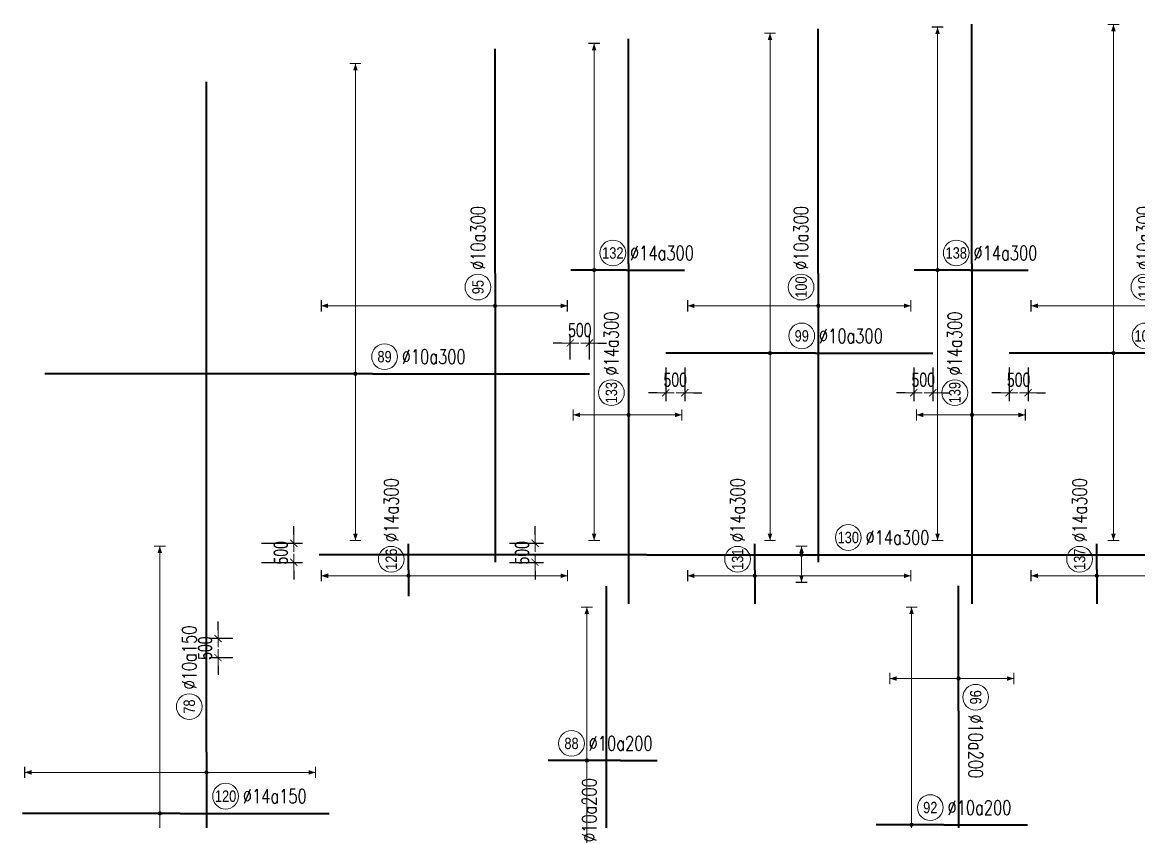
# Model space of a CAD drawing. Header units: millimetres. Extents: x -179076 to 505271, y -26127 to 124331.
# Drawn here: x 29840 to 59096, y 58000 to 78959 of the extents above; entities that cross this region are included whole.
import ezdxf
from ezdxf.enums import TextEntityAlignment as Align

# ---------------------------------------------------------------- set-up
doc = ezdxf.new("R2010")
doc.units = ezdxf.units.MM
doc.layers.get('0').update_dxf_attribs({"lineweight": 20})
doc.layers.get('Defpoints').update_dxf_attribs({"color": 151, "lineweight": 9})
for name, color, linetype, lineweight in [('NDC_S_DIM', 1, 'Continuous', 15), ('NDC_S_REBAR', 4, 'Continuous', 35), ('NDC_S_VN TEXT', 7, 'Continuous', 20)]:
    doc.layers.add(name, color=color, linetype=linetype, lineweight=lineweight)
doc.styles.add('ARIAL', font='arial.ttf', dxfattribs={"width": 0.8})
doc.styles.add('NDC_DIM', font='', dxfattribs={"width": 0.75})
doc.styles.add('NDC_EN TXT', font='romans.shx', dxfattribs={"width": 0.8})
doc.styles.get('NDC_DIM').set_extended_font_data('Dotum')
doc.dimstyles.new('NDC_dim_150', dxfattribs={"dimscale": 150, "dimtxt": 2.5, "dimasz": 1.5, "dimexe": 1.5, "dimexo": 2.5, "dimgap": 1, "dimtad": 1, "dimdec": 0, "dimzin": 0, "dimdsep": 46, "dimtxsty": 'NDC_DIM', "dimblk": 'DIMMARK', "dimcen": 0.09, "dimdle": 1.2, "dimclrd": 1, "dimclre": 1, "dimclrt": 3, "dimadec": 0, "dimazin": 0, "dimtfac": 1, "dimtdec": 0, "dimtix": 1, "dimtofl": 0, "dimtmove": 0, "dimatfit": 3, "dimfxl": 8, "dimfxlon": 1, "dimtolj": 1, "dimtzin": 0, "dimarcsym": 0})

# ---------------------------------------------------------------- blocks, each defined once
blk = doc.blocks.new('DIMMARK')
at = {"layer": 'NDC_S_DIM', "color": 1}
blk.add_line((-1.5, 0), (1, 0), dxfattribs=at)
at = {"layer": 'NDC_S_DIM', "color": 2, "const_width": 0.1}
blk.add_lwpolyline([(-0.42, -0.42), (0.42, 0.42)], dxfattribs=at)
blk = doc.blocks.new('*D213')
at = {"layer": 'Defpoints', "color": 0, "transparency": 16777216}
for p in [(44700, 70550), (44200, 69743), (44700, 69743)]:
    blk.add_point(p, dxfattribs=at)
at = {"layer": 'NDC_S_DIM', "color": 1, "lineweight": -2, "transparency": 16777216}
for p, q in [((43975, 70550), (43750, 70550)), ((44200, 70118), (44200, 70775)), ((44700, 70118), (44700, 70775)), ((44925, 70550), (45150, 70550))]:
    blk.add_line(p, q, dxfattribs=at)
at = {"layer": 'NDC_S_DIM', "color": 1, "lineweight": -2, "transparency": 16777216, "xscale": 225, "yscale": 225, "zscale": 225}
blk.add_blockref('DIMMARK', (44200, 70550), dxfattribs=at)
at = {"layer": 'NDC_S_DIM', "color": 1, "lineweight": -2, "transparency": 16777216, "xscale": 225, "yscale": 225, "zscale": 225, "rotation": 180}
blk.add_blockref('DIMMARK', (44700, 70550), dxfattribs=at)
at = {"layer": 'NDC_S_DIM', "color": 3, "transparency": 16777216, "insert": (44450, 70888), "char_height": 375, "attachment_point": 5, "style": 'NDC_DIM'}
blk.add_mtext('\\A1;500', dxfattribs=at)
blk = doc.blocks.new('*D214')
at = {"layer": 'Defpoints', "color": 0, "transparency": 16777216}
for p in [(46700, 70287), (47200, 70287), (47200, 69247)]:
    blk.add_point(p, dxfattribs=at)
at = {"layer": 'NDC_S_DIM', "color": 1, "lineweight": -2, "transparency": 16777216}
for p, q in [((46700, 69912), (46700, 69022)), ((47200, 69912), (47200, 69022)), ((46475, 69247), (46250, 69247)), ((47425, 69247), (47650, 69247))]:
    blk.add_line(p, q, dxfattribs=at)
at = {"layer": 'NDC_S_DIM', "color": 1, "lineweight": -2, "transparency": 16777216, "xscale": 225, "yscale": 225, "zscale": 225}
blk.add_blockref('DIMMARK', (46700, 69247), dxfattribs=at)
at = {"layer": 'NDC_S_DIM', "color": 1, "lineweight": -2, "transparency": 16777216, "xscale": 225, "yscale": 225, "zscale": 225, "rotation": 180}
blk.add_blockref('DIMMARK', (47200, 69247), dxfattribs=at)
at = {"layer": 'NDC_S_DIM', "color": 3, "transparency": 16777216, "insert": (46950, 69585), "char_height": 375, "attachment_point": 5, "style": 'NDC_DIM'}
blk.add_mtext('\\A1;500', dxfattribs=at)
blk = doc.blocks.new('*D215')
at = {"layer": 'Defpoints', "color": 0, "transparency": 16777216}
for p in [(53200, 70287), (53700, 70287), (53200, 69247)]:
    blk.add_point(p, dxfattribs=at)
at = {"layer": 'NDC_S_DIM', "color": 1, "lineweight": -2, "transparency": 16777216}
for p, q in [((53200, 69912), (53200, 69022)), ((53700, 69912), (53700, 69022)), ((52975, 69247), (52750, 69247)), ((53925, 69247), (54150, 69247))]:
    blk.add_line(p, q, dxfattribs=at)
at = {"layer": 'NDC_S_DIM', "color": 1, "lineweight": -2, "transparency": 16777216, "xscale": 225, "yscale": 225, "zscale": 225}
blk.add_blockref('DIMMARK', (53200, 69247), dxfattribs=at)
at = {"layer": 'NDC_S_DIM', "color": 1, "lineweight": -2, "transparency": 16777216, "xscale": 225, "yscale": 225, "zscale": 225, "rotation": 180}
blk.add_blockref('DIMMARK', (53700, 69247), dxfattribs=at)
at = {"layer": 'NDC_S_DIM', "color": 3, "transparency": 16777216, "insert": (53450, 69585), "char_height": 375, "attachment_point": 5, "style": 'NDC_DIM'}
blk.add_mtext('\\A1;500', dxfattribs=at)
blk = doc.blocks.new('*D216')
at = {"layer": 'Defpoints', "color": 0, "transparency": 16777216}
for p in [(55700, 70287), (56200, 70287), (56200, 69247)]:
    blk.add_point(p, dxfattribs=at)
at = {"layer": 'NDC_S_DIM', "color": 1, "lineweight": -2, "transparency": 16777216}
for p, q in [((55700, 69912), (55700, 69022)), ((56200, 69912), (56200, 69022)), ((55475, 69247), (55250, 69247)), ((56425, 69247), (56650, 69247))]:
    blk.add_line(p, q, dxfattribs=at)
at = {"layer": 'NDC_S_DIM', "color": 1, "lineweight": -2, "transparency": 16777216, "xscale": 225, "yscale": 225, "zscale": 225}
blk.add_blockref('DIMMARK', (55700, 69247), dxfattribs=at)
at = {"layer": 'NDC_S_DIM', "color": 1, "lineweight": -2, "transparency": 16777216, "xscale": 225, "yscale": 225, "zscale": 225, "rotation": 180}
blk.add_blockref('DIMMARK', (56200, 69247), dxfattribs=at)
at = {"layer": 'NDC_S_DIM', "color": 3, "transparency": 16777216, "insert": (55950, 69585), "char_height": 375, "attachment_point": 5, "style": 'NDC_DIM'}
blk.add_mtext('\\A1;500', dxfattribs=at)
blk = doc.blocks.new('*D233')
at = {"layer": 'Defpoints', "color": 0, "transparency": 16777216}
for p in [(42230, 65300), (43277, 65300), (42230, 64800)]:
    blk.add_point(p, dxfattribs=at)
at = {"layer": 'NDC_S_DIM', "color": 1, "lineweight": -2, "transparency": 16777216}
for p, q in [((43277, 65525), (43277, 65750)), ((42605, 65300), (43502, 65300)), ((42605, 64800), (43502, 64800)), ((43277, 64575), (43277, 64350))]:
    blk.add_line(p, q, dxfattribs=at)
at = {"layer": 'NDC_S_DIM', "color": 1, "lineweight": -2, "transparency": 16777216, "xscale": 225, "yscale": 225, "zscale": 225}
for p, rotation in [((43277, 65300), 270), ((43277, 64800), 90)]:
    blk.add_blockref('DIMMARK', p, dxfattribs=dict(at, rotation=rotation))
at = {"layer": 'NDC_S_DIM', "color": 3, "transparency": 16777216, "insert": (42939, 65050), "char_height": 375, "attachment_point": 5, "rotation": 90, "style": 'NDC_DIM'}
blk.add_mtext('\\A1;500', dxfattribs=at)
blk = doc.blocks.new('*D239')
at = {"layer": 'Defpoints', "color": 0, "transparency": 16777216}
for p in [(35734, 62800), (34969, 62300), (35734, 62300)]:
    blk.add_point(p, dxfattribs=at)
at = {"layer": 'NDC_S_DIM', "color": 1, "lineweight": -2, "transparency": 16777216}
for p, q in [((34969, 63025), (34969, 63250)), ((35359, 62800), (34744, 62800)), ((35359, 62300), (34744, 62300)), ((34969, 62075), (34969, 61850))]:
    blk.add_line(p, q, dxfattribs=at)
at = {"layer": 'NDC_S_DIM', "color": 1, "lineweight": -2, "transparency": 16777216, "xscale": 225, "yscale": 225, "zscale": 225}
for p, rotation in [((34969, 62800), 270), ((34969, 62300), 90)]:
    blk.add_blockref('DIMMARK', p, dxfattribs=dict(at, rotation=rotation))
at = {"layer": 'NDC_S_DIM', "color": 3, "transparency": 16777216, "insert": (34632, 62550), "char_height": 375, "attachment_point": 5, "rotation": 90, "style": 'NDC_DIM'}
blk.add_mtext('\\A1;500', dxfattribs=at)
blk = doc.blocks.new('*D241')
at = {"layer": 'Defpoints', "color": 0, "transparency": 16777216}
for p in [(35734, 65300), (35734, 64800), (36954, 64800)]:
    blk.add_point(p, dxfattribs=at)
at = {"layer": 'NDC_S_DIM', "color": 1, "lineweight": -2, "transparency": 16777216}
for p, q in [((36954, 65525), (36954, 65750)), ((36109, 65300), (37179, 65300)), ((36109, 64800), (37179, 64800)), ((36954, 64575), (36954, 64350))]:
    blk.add_line(p, q, dxfattribs=at)
at = {"layer": 'NDC_S_DIM', "color": 1, "lineweight": -2, "transparency": 16777216, "xscale": 225, "yscale": 225, "zscale": 225}
for p, rotation in [((36954, 65300), 270), ((36954, 64800), 90)]:
    blk.add_blockref('DIMMARK', p, dxfattribs=dict(at, rotation=rotation))
at = {"layer": 'NDC_S_DIM', "color": 3, "transparency": 16777216, "insert": (36617, 65050), "char_height": 375, "attachment_point": 5, "rotation": 90, "style": 'NDC_DIM'}
blk.add_mtext('\\A1;500', dxfattribs=at)
blk = doc.blocks.new('*U411')
h = blk.add_hatch(color=6)
edge = h.paths.add_edge_path()
edge.add_arc((27.07, 0), 0.3, 0, 360)
at = {"layer": 'NDC_S_DIM', "color": 8}
for q in [(27.07, 1.49), (27.07, -4.84)]:
    blk.add_line((27.07, 0), q, dxfattribs=at)
for points in [[(26.07, 1.49, 0.2, 0.2, 0), (28.07, 1.49, 0, 0, 0)], [(26.07, -4.84, 0.2, 0.2, 0), (28.07, -4.84, 0, 0, 0)]]:
    blk.add_lwpolyline(points, format="xyseb", dxfattribs=at)
at = {"layer": 'NDC_S_DIM'}
blk.add_circle((35.24, 3), 2.25, dxfattribs=at)
at = {"layer": 'NDC_S_DIM', "color": 6}
blk.add_circle((27.07, 0), 0.3, dxfattribs=at)
at = {"layer": 'NDC_S_DIM', "color": 8}
for points in [[(26.67, 0.29), (27.07, 1.49), (27.47, 0.29)], [(26.67, -3.64), (27.07, -4.84), (27.47, -3.64)]]:
    blk.add_solid(points, dxfattribs=at)
at = {"layer": 'NDC_S_REBAR'}
for p, q in [((0, 0), (-57.23, 0)), ((-57.23, 0), (-57.23, 0)), ((0, 0), (281, 0)), ((281, 0), (281, 0)), ((281, 0), (281, 0)), ((-57.23, 0), (-57.23, 0))]:
    blk.add_line(p, q, dxfattribs=at)
at = {"layer": 'NDC_S_VN TEXT', "style": 'ARIAL', "width": 0.8}
blk.add_attdef('KHT', text='', height=2, dxfattribs=at).set_placement((35.24, 3), align=Align.MIDDLE_CENTER)
at = {"layer": 'NDC_S_VN TEXT', "color": 3, "style": 'NDC_EN TXT', "width": 0.75}
blk.add_attdef('DKT', (38.24, 1.75), '', height=2.5, dxfattribs=at)
blk = doc.blocks.new('*U410')
h = blk.add_hatch(color=6)
edge = h.paths.add_edge_path()
edge.add_arc((-7.93, 0), 0.3, 0, 360)
at = {"layer": 'NDC_S_DIM', "color": 8}
for q in [(-7.93, 55.92), (-7.93, -32.75)]:
    blk.add_line((-7.93, 0), q, dxfattribs=at)
for points in [[(-8.93, 55.92, 0.2, 0.2, 0), (-6.93, 55.92, 0, 0, 0)], [(-8.93, -32.75, 0.2, 0.2, 0), (-6.93, -32.75, 0, 0, 0)]]:
    blk.add_lwpolyline(points, format="xyseb", dxfattribs=at)
at = {"layer": 'NDC_S_DIM'}
blk.add_circle((-2.39, 3), 2.25, dxfattribs=at)
at = {"layer": 'NDC_S_DIM', "color": 6}
blk.add_circle((-7.93, 0), 0.3, dxfattribs=at)
at = {"layer": 'NDC_S_DIM', "color": 8}
for points in [[(-8.33, 54.72), (-7.93, 55.92), (-7.53, 54.72)], [(-8.33, -31.55), (-7.93, -32.75), (-7.53, -31.55)]]:
    blk.add_solid(points, dxfattribs=at)
at = {"layer": 'NDC_S_REBAR'}
for p, q in [((0, 0), (-26.16, 0)), ((-26.16, 0), (-26.16, 0)), ((0, 0), (20.5, 0)), ((20.5, 0), (20.5, 0)), ((20.5, 0), (20.5, 0)), ((-26.16, 0), (-26.16, 0))]:
    blk.add_line(p, q, dxfattribs=at)
at = {"layer": 'NDC_S_VN TEXT', "style": 'ARIAL', "width": 0.8}
blk.add_attdef('KHT', text='', height=2, dxfattribs=at).set_placement((-2.39, 3), align=Align.MIDDLE_CENTER)
at = {"layer": 'NDC_S_VN TEXT', "color": 3, "style": 'NDC_EN TXT', "width": 0.75}
blk.add_attdef('DKT', (0.61, 1.75), '', height=2.5, dxfattribs=at)
blk = doc.blocks.new('*U409')
h = blk.add_hatch(color=6)
edge = h.paths.add_edge_path()
edge.add_arc((-7.93, 0), 0.3, 0, 360)
at = {"layer": 'NDC_S_DIM', "color": 8}
for q in [(-7.93, 57.44), (-7.93, -32.75)]:
    blk.add_line((-7.93, 0), q, dxfattribs=at)
for points in [[(-8.93, 57.44, 0.2, 0.2, 0), (-6.93, 57.44, 0, 0, 0)], [(-8.93, -32.75, 0.2, 0.2, 0), (-6.93, -32.75, 0, 0, 0)]]:
    blk.add_lwpolyline(points, format="xyseb", dxfattribs=at)
at = {"layer": 'NDC_S_DIM'}
blk.add_circle((-2.39, 3), 2.25, dxfattribs=at)
at = {"layer": 'NDC_S_DIM', "color": 6}
blk.add_circle((-7.93, 0), 0.3, dxfattribs=at)
at = {"layer": 'NDC_S_DIM', "color": 8}
for points in [[(-8.33, 56.24), (-7.93, 57.44), (-7.53, 56.24)], [(-8.33, -31.55), (-7.93, -32.75), (-7.53, -31.55)]]:
    blk.add_solid(points, dxfattribs=at)
at = {"layer": 'NDC_S_REBAR'}
for p, q in [((0, 0), (-26.16, 0)), ((-26.16, 0), (-26.16, 0)), ((0, 0), (20.5, 0)), ((20.5, 0), (20.5, 0)), ((20.5, 0), (20.5, 0)), ((-26.16, 0), (-26.16, 0))]:
    blk.add_line(p, q, dxfattribs=at)
at = {"layer": 'NDC_S_VN TEXT', "style": 'ARIAL', "width": 0.8}
blk.add_attdef('KHT', text='', height=2, dxfattribs=at).set_placement((-2.39, 3), align=Align.MIDDLE_CENTER)
at = {"layer": 'NDC_S_VN TEXT', "color": 3, "style": 'NDC_EN TXT', "width": 0.75}
blk.add_attdef('DKT', (0.61, 1.75), '', height=2.5, dxfattribs=at)
blk = doc.blocks.new('*U400')
h = blk.add_hatch(color=6)
edge = h.paths.add_edge_path()
edge.add_arc((-3.55, 0), 0.3, 0, 360)
at = {"layer": 'NDC_S_DIM', "color": 8}
for q in [(-3.55, 46.71), (-3.55, -49.62)]:
    blk.add_line((-3.55, 0), q, dxfattribs=at)
for points in [[(-4.55, 46.71, 0.2, 0.2, 0), (-2.55, 46.71, 0, 0, 0)], [(-4.55, -49.62, 0.2, 0.2, 0), (-2.55, -49.62, 0, 0, 0)]]:
    blk.add_lwpolyline(points, format="xyseb", dxfattribs=at)
at = {"layer": 'NDC_S_DIM'}
blk.add_circle((7.95, 3), 2.25, dxfattribs=at)
at = {"layer": 'NDC_S_DIM', "color": 6}
blk.add_circle((-3.55, 0), 0.3, dxfattribs=at)
at = {"layer": 'NDC_S_DIM', "color": 8}
for points in [[(-3.95, 45.51), (-3.55, 46.71), (-3.15, 45.51)], [(-3.95, -48.42), (-3.55, -49.62), (-3.15, -48.42)]]:
    blk.add_solid(points, dxfattribs=at)
at = {"layer": 'NDC_S_REBAR'}
for p, q in [((0, 0), (-27.56, 0)), ((-27.56, 0), (-27.56, 0)), ((0, 0), (26.07, 0)), ((26.07, 0), (26.07, 0)), ((26.07, 0), (26.07, 0)), ((-27.56, 0), (-27.56, 0))]:
    blk.add_line(p, q, dxfattribs=at)
at = {"layer": 'NDC_S_VN TEXT', "style": 'ARIAL', "width": 0.8}
blk.add_attdef('KHT', text='', height=2, dxfattribs=at).set_placement((7.95, 3), align=Align.MIDDLE_CENTER)
at = {"layer": 'NDC_S_VN TEXT', "color": 3, "style": 'NDC_EN TXT', "width": 0.75}
blk.add_attdef('DKT', (10.95, 1.75), '', height=2.5, dxfattribs=at)
blk = doc.blocks.new('*U399')
h = blk.add_hatch(color=6)
edge = h.paths.add_edge_path()
edge.add_arc((-5.66, 0), 0.3, 0, 360)
at = {"layer": 'NDC_S_DIM', "color": 8}
for q in [(-5.66, 39.63), (-5.66, -47.25)]:
    blk.add_line((-5.66, 0), q, dxfattribs=at)
for points in [[(-6.66, 39.63, 0.2, 0.2, 0), (-4.66, 39.63, 0, 0, 0)], [(-6.66, -47.25, 0.2, 0.2, 0), (-4.66, -47.25, 0, 0, 0)]]:
    blk.add_lwpolyline(points, format="xyseb", dxfattribs=at)
at = {"layer": 'NDC_S_DIM'}
blk.add_circle((-2.39, 3), 2.25, dxfattribs=at)
at = {"layer": 'NDC_S_DIM', "color": 6}
blk.add_circle((-5.66, 0), 0.3, dxfattribs=at)
at = {"layer": 'NDC_S_DIM', "color": 8}
for points in [[(-6.06, 38.43), (-5.66, 39.63), (-5.26, 38.43)], [(-6.06, -46.05), (-5.66, -47.25), (-5.26, -46.05)]]:
    blk.add_solid(points, dxfattribs=at)
at = {"layer": 'NDC_S_REBAR'}
for p, q in [((0, 0), (-9.73, 0)), ((-9.73, 0), (-9.73, 0)), ((0, 0), (10.15, 0)), ((10.15, 0), (10.15, 0)), ((10.15, 0), (10.15, 0)), ((-9.73, 0), (-9.73, 0))]:
    blk.add_line(p, q, dxfattribs=at)
at = {"layer": 'NDC_S_VN TEXT', "style": 'ARIAL', "width": 0.8}
blk.add_attdef('KHT', text='', height=2, dxfattribs=at).set_placement((-2.39, 3), align=Align.MIDDLE_CENTER)
at = {"layer": 'NDC_S_VN TEXT', "color": 3, "style": 'NDC_EN TXT', "width": 0.75}
blk.add_attdef('DKT', (0.61, 1.75), '', height=2.5, dxfattribs=at)
blk = doc.blocks.new('*U398')
h = blk.add_hatch(color=6)
edge = h.paths.add_edge_path()
edge.add_arc((-5.66, 0), 0.3, 0, 360)
at = {"layer": 'NDC_S_DIM', "color": 8}
for q in [(-5.66, 42.49), (-5.66, -47.25)]:
    blk.add_line((-5.66, 0), q, dxfattribs=at)
for points in [[(-6.66, 42.49, 0.2, 0.2, 0), (-4.66, 42.49, 0, 0, 0)], [(-6.66, -47.25, 0.2, 0.2, 0), (-4.66, -47.25, 0, 0, 0)]]:
    blk.add_lwpolyline(points, format="xyseb", dxfattribs=at)
at = {"layer": 'NDC_S_DIM'}
blk.add_circle((-2.39, 3), 2.25, dxfattribs=at)
at = {"layer": 'NDC_S_DIM', "color": 6}
blk.add_circle((-5.66, 0), 0.3, dxfattribs=at)
at = {"layer": 'NDC_S_DIM', "color": 8}
for points in [[(-6.06, 41.29), (-5.66, 42.49), (-5.26, 41.29)], [(-6.06, -46.05), (-5.66, -47.25), (-5.26, -46.05)]]:
    blk.add_solid(points, dxfattribs=at)
at = {"layer": 'NDC_S_REBAR'}
for p, q in [((0, 0), (-9.73, 0)), ((-9.73, 0), (-9.73, 0)), ((0, 0), (10.15, 0)), ((10.15, 0), (10.15, 0)), ((10.15, 0), (10.15, 0)), ((-9.73, 0), (-9.73, 0))]:
    blk.add_line(p, q, dxfattribs=at)
at = {"layer": 'NDC_S_VN TEXT', "style": 'ARIAL', "width": 0.8}
blk.add_attdef('KHT', text='', height=2, dxfattribs=at).set_placement((-2.39, 3), align=Align.MIDDLE_CENTER)
at = {"layer": 'NDC_S_VN TEXT', "color": 3, "style": 'NDC_EN TXT', "width": 0.75}
blk.add_attdef('DKT', (0.61, 1.75), '', height=2.5, dxfattribs=at)
blk = doc.blocks.new('*U391')
h = blk.add_hatch(color=6)
edge = h.paths.add_edge_path()
edge.add_arc((-3.55, 0), 0.3, 0, 360)
at = {"layer": 'NDC_S_DIM', "color": 8}
for q in [(-3.55, 31.75), (-3.55, -19.06)]:
    blk.add_line((-3.55, 0), q, dxfattribs=at)
for points in [[(-4.55, 31.75, 0.2, 0.2, 0), (-2.55, 31.75, 0, 0, 0)], [(-4.55, -19.06, 0.2, 0.2, 0), (-2.55, -19.06, 0, 0, 0)]]:
    blk.add_lwpolyline(points, format="xyseb", dxfattribs=at)
at = {"layer": 'NDC_S_DIM'}
blk.add_circle((7.95, 3), 2.25, dxfattribs=at)
at = {"layer": 'NDC_S_DIM', "color": 6}
blk.add_circle((-3.55, 0), 0.3, dxfattribs=at)
at = {"layer": 'NDC_S_DIM', "color": 8}
for points in [[(-3.95, 30.55), (-3.55, 31.75), (-3.15, 30.55)], [(-3.95, -17.86), (-3.55, -19.06), (-3.15, -17.86)]]:
    blk.add_solid(points, dxfattribs=at)
at = {"layer": 'NDC_S_REBAR'}
for p, q in [((0, 0), (-141.5, 0)), ((0, 0), (117.17, 0)), ((117.17, 0), (117.17, 0)), ((117.17, 0), (117.17, 0))]:
    blk.add_line(p, q, dxfattribs=at)
at = {"layer": 'NDC_S_VN TEXT', "style": 'ARIAL', "width": 0.8}
blk.add_attdef('KHT', text='', height=2, dxfattribs=at).set_placement((7.95, 3), align=Align.MIDDLE_CENTER)
at = {"layer": 'NDC_S_VN TEXT', "color": 3, "style": 'NDC_EN TXT', "width": 0.75}
blk.add_attdef('DKT', (10.95, 1.75), '', height=2.5, dxfattribs=at)
blk = doc.blocks.new('*U390')
h = blk.add_hatch(color=6)
edge = h.paths.add_edge_path()
edge.add_arc((-5.66, 0), 0.3, 0, 360)
at = {"layer": 'NDC_S_DIM', "color": 8}
for q in [(-5.66, 30.37), (-5.66, -12.63)]:
    blk.add_line((-5.66, 0), q, dxfattribs=at)
for points in [[(-6.66, 30.37, 0.2, 0.2, 0), (-4.66, 30.37, 0, 0, 0)], [(-6.66, -12.63, 0.2, 0.2, 0), (-4.66, -12.63, 0, 0, 0)]]:
    blk.add_lwpolyline(points, format="xyseb", dxfattribs=at)
at = {"layer": 'NDC_S_DIM'}
blk.add_circle((-2.39, 3), 2.25, dxfattribs=at)
at = {"layer": 'NDC_S_DIM', "color": 6}
blk.add_circle((-5.66, 0), 0.3, dxfattribs=at)
at = {"layer": 'NDC_S_DIM', "color": 8}
for points in [[(-6.06, 29.17), (-5.66, 30.37), (-5.26, 29.17)], [(-6.06, -11.43), (-5.66, -12.63), (-5.26, -11.43)]]:
    blk.add_solid(points, dxfattribs=at)
at = {"layer": 'NDC_S_REBAR'}
for p, q in [((0, 0), (-50.5, 0)), ((-50.5, 0), (-50.5, 0)), ((0, 0), (39.27, 0)), ((39.27, 0), (39.27, 0)), ((39.27, 0), (39.27, 0)), ((-50.5, 0), (-50.5, 0))]:
    blk.add_line(p, q, dxfattribs=at)
at = {"layer": 'NDC_S_VN TEXT', "style": 'ARIAL', "width": 0.8}
blk.add_attdef('KHT', text='', height=2, dxfattribs=at).set_placement((-2.39, 3), align=Align.MIDDLE_CENTER)
at = {"layer": 'NDC_S_VN TEXT', "color": 3, "style": 'NDC_EN TXT', "width": 0.75}
blk.add_attdef('DKT', (0.61, 1.75), '', height=2.5, dxfattribs=at)
blk = doc.blocks.new('*U389')
h = blk.add_hatch(color=6)
edge = h.paths.add_edge_path()
edge.add_arc((-5.66, 0), 0.3, 0, 360)
at = {"layer": 'NDC_S_DIM', "color": 8}
for q in [(-5.66, 22.82), (-5.66, -16.18)]:
    blk.add_line((-5.66, 0), q, dxfattribs=at)
for points in [[(-6.66, 22.82, 0.2, 0.2, 0), (-4.66, 22.82, 0, 0, 0)], [(-6.66, -16.18, 0.2, 0.2, 0), (-4.66, -16.18, 0, 0, 0)]]:
    blk.add_lwpolyline(points, format="xyseb", dxfattribs=at)
at = {"layer": 'NDC_S_DIM'}
blk.add_circle((-2.39, 3), 2.25, dxfattribs=at)
at = {"layer": 'NDC_S_DIM', "color": 6}
blk.add_circle((-5.66, 0), 0.3, dxfattribs=at)
at = {"layer": 'NDC_S_DIM', "color": 8}
for points in [[(-6.06, 21.62), (-5.66, 22.82), (-5.26, 21.62)], [(-6.06, -14.98), (-5.66, -16.18), (-5.26, -14.98)]]:
    blk.add_solid(points, dxfattribs=at)
at = {"layer": 'NDC_S_REBAR'}
for p, q in [((0, 0), (-50.5, 0)), ((-50.5, 0), (-50.5, 0)), ((0, 0), (42.74, 0)), ((42.74, 0), (42.74, 0)), ((42.74, 0), (42.74, 0)), ((-50.5, 0), (-50.5, 0))]:
    blk.add_line(p, q, dxfattribs=at)
at = {"layer": 'NDC_S_VN TEXT', "style": 'ARIAL', "width": 0.8}
blk.add_attdef('KHT', text='', height=2, dxfattribs=at).set_placement((-2.39, 3), align=Align.MIDDLE_CENTER)
at = {"layer": 'NDC_S_VN TEXT', "color": 3, "style": 'NDC_EN TXT', "width": 0.75}
blk.add_attdef('DKT', (0.61, 1.75), '', height=2.5, dxfattribs=at)
blk = doc.blocks.new('*U388')
h = blk.add_hatch(color=6)
edge = h.paths.add_edge_path()
edge.add_arc((-5.66, 0), 0.3, 0, 360)
at = {"layer": 'NDC_S_DIM', "color": 8}
for q in [(-5.66, 22.72), (-5.66, -16.28)]:
    blk.add_line((-5.66, 0), q, dxfattribs=at)
for points in [[(-6.66, 22.72, 0.2, 0.2, 0), (-4.66, 22.72, 0, 0, 0)], [(-6.66, -16.28, 0.2, 0.2, 0), (-4.66, -16.28, 0, 0, 0)]]:
    blk.add_lwpolyline(points, format="xyseb", dxfattribs=at)
at = {"layer": 'NDC_S_DIM'}
blk.add_circle((-2.39, 3), 2.25, dxfattribs=at)
at = {"layer": 'NDC_S_DIM', "color": 6}
blk.add_circle((-5.66, 0), 0.3, dxfattribs=at)
at = {"layer": 'NDC_S_DIM', "color": 8}
for points in [[(-6.06, 21.52), (-5.66, 22.72), (-5.26, 21.52)], [(-6.06, -15.08), (-5.66, -16.28), (-5.26, -15.08)]]:
    blk.add_solid(points, dxfattribs=at)
at = {"layer": 'NDC_S_REBAR'}
for p, q in [((0, 0), (-50.5, 0)), ((-50.5, 0), (-50.5, 0)), ((0, 0), (43.89, 0)), ((43.89, 0), (43.89, 0)), ((43.89, 0), (43.89, 0)), ((-50.5, 0), (-50.5, 0))]:
    blk.add_line(p, q, dxfattribs=at)
at = {"layer": 'NDC_S_VN TEXT', "style": 'ARIAL', "width": 0.8}
blk.add_attdef('KHT', text='', height=2, dxfattribs=at).set_placement((-2.39, 3), align=Align.MIDDLE_CENTER)
at = {"layer": 'NDC_S_VN TEXT', "color": 3, "style": 'NDC_EN TXT', "width": 0.75}
blk.add_attdef('DKT', (0.61, 1.75), '', height=2.5, dxfattribs=at)
blk = doc.blocks.new('*U380')
h = blk.add_hatch(color=6)
edge = h.paths.add_edge_path()
edge.add_arc((-26.39, 0), 0.3, 0, 360)
at = {"layer": 'NDC_S_DIM', "color": 8}
for q in [(-26.39, 9.68), (-26.39, -9.32)]:
    blk.add_line((-26.39, 0), q, dxfattribs=at)
for points in [[(-27.39, 9.68, 0.2, 0.2, 0), (-25.39, 9.68, 0, 0, 0)], [(-27.39, -9.32, 0.2, 0.2, 0), (-25.39, -9.32, 0, 0, 0)]]:
    blk.add_lwpolyline(points, format="xyseb", dxfattribs=at)
at = {"layer": 'NDC_S_DIM'}
blk.add_circle((-22.5, 3), 2.25, dxfattribs=at)
at = {"layer": 'NDC_S_DIM', "color": 6}
blk.add_circle((-26.39, 0), 0.3, dxfattribs=at)
at = {"layer": 'NDC_S_DIM', "color": 8}
for points in [[(-26.79, 8.48), (-26.39, 9.68), (-25.99, 8.48)], [(-26.79, -8.12), (-26.39, -9.32), (-25.99, -8.12)]]:
    blk.add_solid(points, dxfattribs=at)
at = {"layer": 'NDC_S_REBAR'}
for p, q in [((0, 0), (-59.39, 0)), ((-59.39, 0), (-59.39, 0)), ((0, 0), (39.32, 0)), ((39.32, 0), (39.32, 0)), ((39.32, 0), (39.32, 0)), ((-59.39, 0), (-59.39, 0))]:
    blk.add_line(p, q, dxfattribs=at)
at = {"layer": 'NDC_S_VN TEXT', "style": 'ARIAL', "width": 0.8}
blk.add_attdef('KHT', text='', height=2, dxfattribs=at).set_placement((-22.5, 3), align=Align.MIDDLE_CENTER)
at = {"layer": 'NDC_S_VN TEXT', "color": 3, "style": 'NDC_EN TXT', "width": 0.75}
blk.add_attdef('DKT', (-19.5, 1.75), '', height=2.5, dxfattribs=at)
blk = doc.blocks.new('*U379')
h = blk.add_hatch(color=6)
edge = h.paths.add_edge_path()
edge.add_arc((-26.39, 0), 0.3, 0, 360)
at = {"layer": 'NDC_S_DIM', "color": 8}
for q in [(-26.39, 9.68), (-26.39, -9.32)]:
    blk.add_line((-26.39, 0), q, dxfattribs=at)
for points in [[(-27.39, 9.68, 0.2, 0.2, 0), (-25.39, 9.68, 0, 0, 0)], [(-27.39, -9.32, 0.2, 0.2, 0), (-25.39, -9.32, 0, 0, 0)]]:
    blk.add_lwpolyline(points, format="xyseb", dxfattribs=at)
at = {"layer": 'NDC_S_DIM'}
blk.add_circle((-22.5, 3), 2.25, dxfattribs=at)
at = {"layer": 'NDC_S_DIM', "color": 6}
blk.add_circle((-26.39, 0), 0.3, dxfattribs=at)
at = {"layer": 'NDC_S_DIM', "color": 8}
for points in [[(-26.79, 8.48), (-26.39, 9.68), (-25.99, 8.48)], [(-26.79, -8.12), (-26.39, -9.32), (-25.99, -8.12)]]:
    blk.add_solid(points, dxfattribs=at)
at = {"layer": 'NDC_S_REBAR'}
for p, q in [((0, 0), (-59.39, 0)), ((-59.39, 0), (-59.39, 0)), ((0, 0), (41.92, 0)), ((41.92, 0), (41.92, 0)), ((41.92, 0), (41.92, 0)), ((-59.39, 0), (-59.39, 0))]:
    blk.add_line(p, q, dxfattribs=at)
at = {"layer": 'NDC_S_VN TEXT', "style": 'ARIAL', "width": 0.8}
blk.add_attdef('KHT', text='', height=2, dxfattribs=at).set_placement((-22.5, 3), align=Align.MIDDLE_CENTER)
at = {"layer": 'NDC_S_VN TEXT', "color": 3, "style": 'NDC_EN TXT', "width": 0.75}
blk.add_attdef('DKT', (-19.5, 1.75), '', height=2.5, dxfattribs=at)
blk = doc.blocks.new('*U372')
h = blk.add_hatch(color=6)
edge = h.paths.add_edge_path()
edge.add_arc((-1.02, 0), 0.3, 0, 360)
at = {"layer": 'NDC_S_DIM', "color": 8}
for q in [(-1.02, 15.22), (-1.02, -27.78)]:
    blk.add_line((-1.02, 0), q, dxfattribs=at)
for points in [[(-2.02, 15.22, 0.2, 0.2, 0), (-0.02, 15.22, 0, 0, 0)], [(-2.02, -27.78, 0.2, 0.2, 0), (-0.02, -27.78, 0, 0, 0)]]:
    blk.add_lwpolyline(points, format="xyseb", dxfattribs=at)
at = {"layer": 'NDC_S_DIM'}
blk.add_circle((1.87, 3), 2.25, dxfattribs=at)
at = {"layer": 'NDC_S_DIM', "color": 6}
blk.add_circle((-1.02, 0), 0.3, dxfattribs=at)
at = {"layer": 'NDC_S_DIM', "color": 8}
for points in [[(-1.42, 14.02), (-1.02, 15.22), (-0.62, 14.02)], [(-1.42, -26.58), (-1.02, -27.78), (-0.62, -26.58)]]:
    blk.add_solid(points, dxfattribs=at)
at = {"layer": 'NDC_S_REBAR'}
for p, q in [((0, 0), (-4.57, 0)), ((-4.57, 0), (-4.57, 0)), ((0, 0), (4.56, 0)), ((4.56, 0), (4.56, 0)), ((4.56, 0), (4.56, 0)), ((-4.57, 0), (-4.57, 0))]:
    blk.add_line(p, q, dxfattribs=at)
at = {"layer": 'NDC_S_VN TEXT', "style": 'ARIAL', "width": 0.8}
blk.add_attdef('KHT', text='', height=2, dxfattribs=at).set_placement((1.87, 3), align=Align.MIDDLE_CENTER)
at = {"layer": 'NDC_S_VN TEXT', "color": 3, "style": 'NDC_EN TXT', "width": 0.75}
blk.add_attdef('DKT', (4.87, 1.75), '', height=2.5, dxfattribs=at)
blk = doc.blocks.new('*U371')
h = blk.add_hatch(color=6)
edge = h.paths.add_edge_path()
edge.add_arc((-1.02, 0), 0.3, 0, 360)
at = {"layer": 'NDC_S_DIM', "color": 8}
for q in [(-1.02, 11.73), (-1.02, -27.27)]:
    blk.add_line((-1.02, 0), q, dxfattribs=at)
for points in [[(-2.02, 11.73, 0.2, 0.2, 0), (-0.02, 11.73, 0, 0, 0)], [(-2.02, -27.27, 0.2, 0.2, 0), (-0.02, -27.27, 0, 0, 0)]]:
    blk.add_lwpolyline(points, format="xyseb", dxfattribs=at)
at = {"layer": 'NDC_S_DIM'}
blk.add_circle((1.87, 3), 2.25, dxfattribs=at)
at = {"layer": 'NDC_S_DIM', "color": 6}
blk.add_circle((-1.02, 0), 0.3, dxfattribs=at)
at = {"layer": 'NDC_S_DIM', "color": 8}
for points in [[(-1.42, 10.53), (-1.02, 11.73), (-0.62, 10.53)], [(-1.42, -26.07), (-1.02, -27.27), (-0.62, -26.07)]]:
    blk.add_solid(points, dxfattribs=at)
at = {"layer": 'NDC_S_REBAR'}
for p, q in [((0, 0), (-5.9, 0)), ((-5.9, 0), (-5.9, 0)), ((0, 0), (4.56, 0)), ((4.56, 0), (4.56, 0)), ((4.56, 0), (4.56, 0)), ((-5.9, 0), (-5.9, 0))]:
    blk.add_line(p, q, dxfattribs=at)
at = {"layer": 'NDC_S_VN TEXT', "style": 'ARIAL', "width": 0.8}
blk.add_attdef('KHT', text='', height=2, dxfattribs=at).set_placement((1.87, 3), align=Align.MIDDLE_CENTER)
at = {"layer": 'NDC_S_VN TEXT', "color": 3, "style": 'NDC_EN TXT', "width": 0.75}
blk.add_attdef('DKT', (4.87, 1.75), '', height=2.5, dxfattribs=at)
blk = doc.blocks.new('*U370')
h = blk.add_hatch(color=6)
edge = h.paths.add_edge_path()
edge.add_arc((-1.02, 0), 0.3, 0, 360)
at = {"layer": 'NDC_S_DIM', "color": 8}
for q in [(-1.02, 11.48), (-1.02, -27.27)]:
    blk.add_line((-1.02, 0), q, dxfattribs=at)
for points in [[(-2.02, 11.48, 0.2, 0.2, 0), (-0.02, 11.48, 0, 0, 0)], [(-2.02, -27.27, 0.2, 0.2, 0), (-0.02, -27.27, 0, 0, 0)]]:
    blk.add_lwpolyline(points, format="xyseb", dxfattribs=at)
at = {"layer": 'NDC_S_DIM'}
blk.add_circle((1.87, 3), 2.25, dxfattribs=at)
at = {"layer": 'NDC_S_DIM', "color": 6}
blk.add_circle((-1.02, 0), 0.3, dxfattribs=at)
at = {"layer": 'NDC_S_DIM', "color": 8}
for points in [[(-1.42, 10.28), (-1.02, 11.48), (-0.62, 10.28)], [(-1.42, -26.07), (-1.02, -27.27), (-0.62, -26.07)]]:
    blk.add_solid(points, dxfattribs=at)
at = {"layer": 'NDC_S_REBAR'}
for p, q in [((0, 0), (-5.9, 0)), ((-5.9, 0), (-5.9, 0)), ((0, 0), (4.56, 0)), ((4.56, 0), (4.56, 0)), ((4.56, 0), (4.56, 0)), ((-5.9, 0), (-5.9, 0))]:
    blk.add_line(p, q, dxfattribs=at)
at = {"layer": 'NDC_S_VN TEXT', "style": 'ARIAL', "width": 0.8}
blk.add_attdef('KHT', text='', height=2, dxfattribs=at).set_placement((1.87, 3), align=Align.MIDDLE_CENTER)
at = {"layer": 'NDC_S_VN TEXT', "color": 3, "style": 'NDC_EN TXT', "width": 0.75}
blk.add_attdef('DKT', (4.87, 1.75), '', height=2.5, dxfattribs=at)
blk = doc.blocks.new('*U363')
h = blk.add_hatch(color=6)
edge = h.paths.add_edge_path()
edge.add_arc((-2.99, 0), 0.3, 0, 360)
at = {"layer": 'NDC_S_DIM', "color": 8}
for q in [(-2.99, 54.23), (-2.99, -29.12)]:
    blk.add_line((-2.99, 0), q, dxfattribs=at)
for points in [[(-3.99, 54.23, 0.2, 0.2, 0), (-1.99, 54.23, 0, 0, 0)], [(-3.99, -29.12, 0.2, 0.2, 0), (-1.99, -29.12, 0, 0, 0)]]:
    blk.add_lwpolyline(points, format="xyseb", dxfattribs=at)
at = {"layer": 'NDC_S_DIM'}
blk.add_circle((2.1, 3), 2.25, dxfattribs=at)
at = {"layer": 'NDC_S_DIM', "color": 6}
blk.add_circle((-2.99, 0), 0.3, dxfattribs=at)
at = {"layer": 'NDC_S_DIM', "color": 8}
for points in [[(-3.39, 53.03), (-2.99, 54.23), (-2.59, 53.03)], [(-3.39, -27.92), (-2.99, -29.12), (-2.59, -27.92)]]:
    blk.add_solid(points, dxfattribs=at)
at = {"layer": 'NDC_S_REBAR'}
for p, q in [((0, 0), (-57.24, 0)), ((-57.24, 0), (-57.24, 0)), ((0, 0), (37.88, 0)), ((37.88, 0), (37.88, 0)), ((37.88, 0), (37.88, 0)), ((-57.24, 0), (-57.24, 0))]:
    blk.add_line(p, q, dxfattribs=at)
at = {"layer": 'NDC_S_VN TEXT', "style": 'ARIAL', "width": 0.8}
blk.add_attdef('KHT', text='', height=2, dxfattribs=at).set_placement((2.1, 3), align=Align.MIDDLE_CENTER)
at = {"layer": 'NDC_S_VN TEXT', "color": 3, "style": 'NDC_EN TXT', "width": 0.75}
blk.add_attdef('DKT', (5.1, 1.75), '', height=2.5, dxfattribs=at)
blk = doc.blocks.new('*U355')
h = blk.add_hatch(color=6)
edge = h.paths.add_edge_path()
edge.add_arc((-5.66, 0), 0.3, 0, 360)
at = {"layer": 'NDC_S_DIM', "color": 8}
for q in [(-5.66, 38.03), (-5.66, -36.97)]:
    blk.add_line((-5.66, 0), q, dxfattribs=at)
for points in [[(-6.66, 38.03, 0.2, 0.2, 0), (-4.66, 38.03, 0, 0, 0)], [(-6.66, -36.97, 0.2, 0.2, 0), (-4.66, -36.97, 0, 0, 0)]]:
    blk.add_lwpolyline(points, format="xyseb", dxfattribs=at)
at = {"layer": 'NDC_S_DIM'}
blk.add_circle((-2.39, 3), 2.25, dxfattribs=at)
at = {"layer": 'NDC_S_DIM', "color": 6}
blk.add_circle((-5.66, 0), 0.3, dxfattribs=at)
at = {"layer": 'NDC_S_DIM', "color": 8}
for points in [[(-6.06, 36.83), (-5.66, 38.03), (-5.26, 36.83)], [(-6.06, -35.77), (-5.66, -36.97), (-5.26, -35.77)]]:
    blk.add_solid(points, dxfattribs=at)
at = {"layer": 'NDC_S_REBAR'}
for p, q in [((0, 0), (-11.82, 0)), ((-11.82, 0), (-11.82, 0)), ((0, 0), (14.58, 0)), ((14.58, 0), (14.58, 0)), ((14.58, 0), (14.58, 0)), ((-11.82, 0), (-11.82, 0))]:
    blk.add_line(p, q, dxfattribs=at)
at = {"layer": 'NDC_S_VN TEXT', "style": 'ARIAL', "width": 0.8}
blk.add_attdef('KHT', text='', height=2, dxfattribs=at).set_placement((-2.39, 3), align=Align.MIDDLE_CENTER)
at = {"layer": 'NDC_S_VN TEXT', "color": 3, "style": 'NDC_EN TXT', "width": 0.75}
blk.add_attdef('DKT', (0.61, 1.75), '', height=2.5, dxfattribs=at)
blk = doc.blocks.new('*U353')
h = blk.add_hatch(color=6)
edge = h.paths.add_edge_path()
edge.add_arc((-5.66, 0), 0.3, 0, 360)
at = {"layer": 'NDC_S_DIM', "color": 8}
for q in [(-5.66, 9.67), (-5.66, -12)]:
    blk.add_line((-5.66, 0), q, dxfattribs=at)
for points in [[(-6.66, 9.67, 0.2, 0.2, 0), (-4.66, 9.67, 0, 0, 0)], [(-6.66, -12, 0.2, 0.2, 0), (-4.66, -12, 0, 0, 0)]]:
    blk.add_lwpolyline(points, format="xyseb", dxfattribs=at)
at = {"layer": 'NDC_S_DIM'}
blk.add_circle((-2.39, 3), 2.25, dxfattribs=at)
at = {"layer": 'NDC_S_DIM', "color": 6}
blk.add_circle((-5.66, 0), 0.3, dxfattribs=at)
at = {"layer": 'NDC_S_DIM', "color": 8}
for points in [[(-6.06, 8.47), (-5.66, 9.67), (-5.26, 8.47)], [(-6.06, -10.8), (-5.66, -12), (-5.26, -10.8)]]:
    blk.add_solid(points, dxfattribs=at)
at = {"layer": 'NDC_S_REBAR'}
for p, q in [((0, 0), (-21.87, 0)), ((-21.87, 0), (-21.87, 0)), ((0, 0), (60.6, 0)), ((60.6, 0), (60.6, 0)), ((60.6, 0), (60.6, 0)), ((-21.87, 0), (-21.87, 0))]:
    blk.add_line(p, q, dxfattribs=at)
at = {"layer": 'NDC_S_VN TEXT', "style": 'ARIAL', "width": 0.8}
blk.add_attdef('KHT', text='', height=2, dxfattribs=at).set_placement((-2.39, 3), align=Align.MIDDLE_CENTER)
at = {"layer": 'NDC_S_VN TEXT', "color": 3, "style": 'NDC_EN TXT', "width": 0.75}
blk.add_attdef('DKT', (0.61, 1.75), '', height=2.5, dxfattribs=at)
blk = doc.blocks.new('*U351')
h = blk.add_hatch(color=6)
edge = h.paths.add_edge_path()
edge.add_arc((-5.86, 0), 0.3, 0, 360)
at = {"layer": 'NDC_S_DIM', "color": 8}
for q in [(-5.86, 26.81), (-5.86, -48.19)]:
    blk.add_line((-5.86, 0), q, dxfattribs=at)
for points in [[(-6.86, 26.81, 0.2, 0.2, 0), (-4.86, 26.81, 0, 0, 0)], [(-6.86, -48.19, 0.2, 0.2, 0), (-4.86, -48.19, 0, 0, 0)]]:
    blk.add_lwpolyline(points, format="xyseb", dxfattribs=at)
at = {"layer": 'NDC_S_DIM'}
blk.add_circle((-8.54, 3), 2.25, dxfattribs=at)
at = {"layer": 'NDC_S_DIM', "color": 6}
blk.add_circle((-5.86, 0), 0.3, dxfattribs=at)
at = {"layer": 'NDC_S_DIM', "color": 8}
for points in [[(-6.26, 25.61), (-5.86, 26.81), (-5.46, 25.61)], [(-6.26, -46.99), (-5.86, -48.19), (-5.46, -46.99)]]:
    blk.add_solid(points, dxfattribs=at)
at = {"layer": 'NDC_S_REBAR'}
for p, q in [((0, 0), (-12.62, 0)), ((-12.62, 0), (-12.62, 0)), ((0, 0), (6.44, 0)), ((6.44, 0), (6.44, 0)), ((6.44, 0), (6.44, 0)), ((-12.62, 0), (-12.62, 0))]:
    blk.add_line(p, q, dxfattribs=at)
at = {"layer": 'NDC_S_VN TEXT', "style": 'ARIAL', "width": 0.8}
blk.add_attdef('KHT', text='', height=2, dxfattribs=at).set_placement((-8.54, 3), align=Align.MIDDLE_CENTER)
at = {"layer": 'NDC_S_VN TEXT', "color": 3, "style": 'NDC_EN TXT', "width": 0.75}
blk.add_attdef('DKT', (-5.54, 1.75), '', height=2.5, dxfattribs=at)
blk = doc.blocks.new('*U350')
h = blk.add_hatch(color=6)
edge = h.paths.add_edge_path()
edge.add_arc((-5.86, 0), 0.3, 0, 360)
at = {"layer": 'NDC_S_DIM', "color": 8}
for q in [(-5.86, 6.91), (-5.86, -3.76)]:
    blk.add_line((-5.86, 0), q, dxfattribs=at)
for points in [[(-6.86, 6.91, 0.2, 0.2, 0), (-4.86, 6.91, 0, 0, 0)], [(-6.86, -3.76, 0.2, 0.2, 0), (-4.86, -3.76, 0, 0, 0)]]:
    blk.add_lwpolyline(points, format="xyseb", dxfattribs=at)
at = {"layer": 'NDC_S_DIM'}
blk.add_circle((6.27, 3), 2.25, dxfattribs=at)
at = {"layer": 'NDC_S_DIM', "color": 6}
blk.add_circle((-5.86, 0), 0.3, dxfattribs=at)
at = {"layer": 'NDC_S_DIM', "color": 8}
for points in [[(-6.26, 5.71), (-5.86, 6.91), (-5.46, 5.71)], [(-6.26, -2.56), (-5.86, -3.76), (-5.46, -2.56)]]:
    blk.add_solid(points, dxfattribs=at)
at = {"layer": 'NDC_S_REBAR'}
for p, q in [((0, 0), (-28.37, 0)), ((-28.37, 0), (-28.37, 0)), ((0, 0), (54.03, 0)), ((54.03, 0), (54.03, 0)), ((54.03, 0), (54.03, 0)), ((-28.37, 0), (-28.37, 0))]:
    blk.add_line(p, q, dxfattribs=at)
at = {"layer": 'NDC_S_VN TEXT', "style": 'ARIAL', "width": 0.8}
blk.add_attdef('KHT', text='', height=2, dxfattribs=at).set_placement((6.27, 3), align=Align.MIDDLE_CENTER)
at = {"layer": 'NDC_S_VN TEXT', "color": 3, "style": 'NDC_EN TXT', "width": 0.75}
blk.add_attdef('DKT', (9.27, 1.75), '', height=2.5, dxfattribs=at)

msp = doc.modelspace()

# ---------------------------------------------------------------- block references
at = {"xscale": 150, "yscale": 150, "zscale": 150}
for name, p, rotation, values in [('*U389', (50698.4, 72375.7), 90, {'KHT': '100', 'DKT': '%%C10a300'}), ('*U379', (54727.4, 72624), 90, {'KHT': '139', 'DKT': '%%c14a300'}), ('*U388', (59682.8, 72375.7), 90, {'KHT': '110', 'DKT': '%%C10a300'}), ('*U380', (45727.4, 72624), 90, {'KHT': '133', 'DKT': '%%c14a300'}), ('*U390', (42230.1, 72375.7), 90, {'KHT': '95', 'DKT': '%%C10a300'}), ('*U391', (34665.3, 59824.5), 90, {'KHT': '78', 'DKT': '%%C10a150'}), ('*U372', (39958.6, 64600.7), 90, {'KHT': '126', 'DKT': '%%c14a300'}), ('*U371', (49034.1, 64600.7), 90, {'KHT': '131', 'DKT': '%%c14a300'}), ('*U370', (57997, 64600.7), 90, {'KHT': '137', 'DKT': '%%c14a300'}), ('*U350', (45150.9, 56075), 90, {'KHT': '85', 'DKT': '%%C10a200'}), ('*U353', (54374.5, 60904.3), 270, {'KHT': '96', 'DKT': '%%C10a200'})]:
    msp.add_blockref(name, p, dxfattribs=dict(at, rotation=rotation)).add_auto_attribs(values)
for name, p, values in [('*U398', (54674.1, 72462.2), {'KHT': '138', 'DKT': '%%c14a300'}), ('*U409', (59624.3, 70287.1), {'KHT': '108', 'DKT': '%%C10a300'}), ('*U399', (45674.1, 72462.2), {'KHT': '132', 'DKT': '%%c14a300'}), ('*U410', (50624.3, 70287.1), {'KHT': '99', 'DKT': '%%C10a300'}), ('*U363', (39018.1, 69742.9), {'KHT': '89', 'DKT': '%%C10a300'}), ('*U411', (46199.8, 65001.1), {'KHT': '130', 'DKT': '%%c14a300'}), ('*U400', (33975, 58218.7), {'KHT': '120', 'DKT': '%%C14a150'}), ('*U351', (45513.4, 59603.2), {'KHT': '88', 'DKT': '%%C10a200'}), ('*U355', (53993.2, 57920.5), {'KHT': '92', 'DKT': '%%C10a200'})]:
    msp.add_blockref(name, p, dxfattribs=at).add_auto_attribs(values)

# ---------------------------------------------------------------- dimensions: what is measured, and where the dimension line sits
at = {"layer": 'NDC_S_DIM'}
for base, p1, p2, picture, middle in [((44700, 70550.5), (44200, 69742.9), (44700, 69742.9), '*D213', (44450, 70888.2)), ((47200, 69247.3), (46700, 70287.1), (47200, 70287.1), '*D214', (46950, 69585)), ((53200, 69247.3), (53700, 70287.1), (53200, 70287.1), '*D215', (53450, 69585)), ((56200, 69247.3), (55700, 70287.1), (56200, 70287.1), '*D216', (55950, 69585))]:
    dim = msp.add_linear_dim(base=base, p1=p1, p2=p2, dimstyle='NDC_dim_150', dxfattribs=at)
    dim.commit()
    dim.dimension.update_dxf_attribs({"geometry": picture, "text_midpoint": middle})
for base, p1, p2, picture, middle in [((36954.3, 64800), (35734.3, 65300), (35734.3, 64800), '*D241', (36616.6, 65050)), ((43277.1, 65300), (42230.1, 64800), (42230.1, 65300), '*D233', (42939.4, 65050)), ((34969.3, 62300), (35734.3, 62800), (35734.3, 62300), '*D239', (34631.6, 62550))]:
    dim = msp.add_linear_dim(base=base, p1=p1, p2=p2, angle=90, dimstyle='NDC_dim_150', dxfattribs=at)
    dim.commit()
    dim.dimension.update_dxf_attribs({"geometry": picture, "text_midpoint": middle})

doc.saveas('drawing.dxf')
